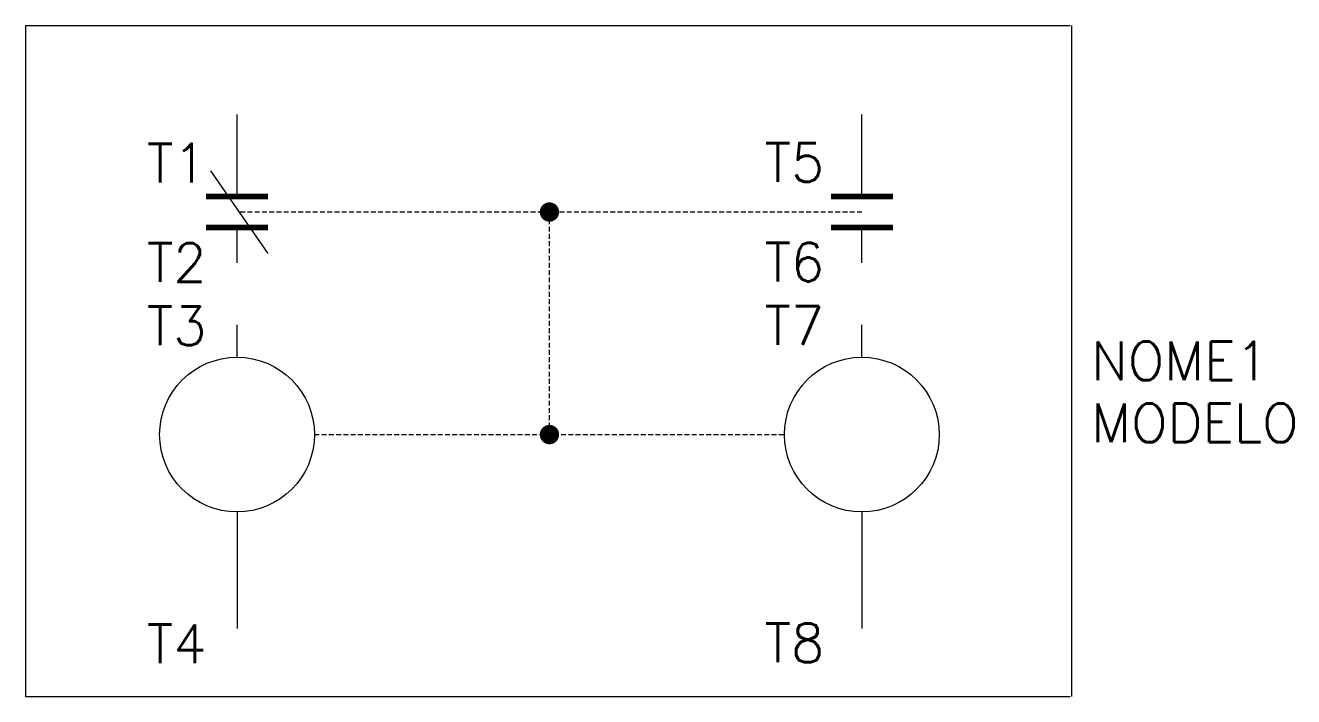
# Model space of a CAD drawing. Extents: x 416.1 to 481.7, y 195.2 to 229.9.
import ezdxf
from ezdxf.enums import TextEntityAlignment as Align

# ---------------------------------------------------------------- set-up
doc = ezdxf.new("R2010")
doc.units = 0
doc.header["$MEASUREMENT"] = 0
doc.linetypes.add('HIDDEN', pattern=[0.375, 0.25, -0.125])
doc.layers.get('0').update_dxf_attribs({"linetype": 'CONTINUOUS'})
doc.styles.add('ROMANS', font='romans')

msp = doc.modelspace()

# ---------------------------------------------------------------- linework, layer by layer
at = {"color": 7}
for p, q in [((416.123, 229.947), (470.123, 229.947)), ((416.123, 229.947), (416.123, 195.231)), ((470.207, 195.231), (470.207, 229.947)), ((425.684, 222.43), (428.655, 218.155)), ((427.061, 204.783), (427.061, 198.757)), ((459.352, 204.783), (459.352, 198.757)), ((416.123, 195.231), (470.123, 195.231))]:
    msp.add_line(p, q, dxfattribs=at)
at = {"color": 7, "linetype": 'Continuous'}
for p, q in [((427.061, 221.093), (427.061, 225.343)), ((459.352, 221.093), (459.352, 225.343))]:
    msp.add_line(p, q, dxfattribs=at)
at = {"color": 7, "linetype": 'HIDDEN'}
for p, q in [((459.352, 220.293), (427.17, 220.293)), ((443.207, 208.783), (443.207, 220.293)), ((431.061, 208.783), (455.352, 208.783))]:
    msp.add_line(p, q, dxfattribs=at)
at = {"color": 7, "const_width": 0.3}
for points in [[(425.461, 221.093), (428.661, 221.093)], [(457.752, 221.093), (460.952, 221.093)], [(425.461, 219.493), (428.661, 219.493)], [(457.752, 219.493), (460.952, 219.493)]]:
    msp.add_lwpolyline(points, dxfattribs=at)
at = {"color": 7, "const_width": 0.5}
for points in [[(442.957, 220.293, -1), (443.457, 220.293, -1)], [(442.957, 208.783, -1), (443.457, 208.783, -1)]]:
    msp.add_lwpolyline(points, format="xyb", close=True, dxfattribs=at)
at = {"color": 7}
for points in [[(427.06, 217.659), (427.061, 219.493)], [(459.352, 217.659), (459.352, 219.493)], [(427.061, 212.783), (427.061, 214.46)], [(459.352, 212.783), (459.352, 214.46)]]:
    msp.add_lwpolyline(points, dxfattribs=at)
for centre in [(427.061, 208.783), (459.352, 208.783)]:
    msp.add_circle(centre, 4, dxfattribs=at)

# ---------------------------------------------------------------- texts
at = {"style": 'ROMANS'}
for tag, p in [('T1', (422.399, 221.823)), ('T5', (454.32, 221.857)), ('T2', (422.398, 216.677)), ('T6', (454.318, 216.707)), ('T3', (422.397, 213.402)), ('T7', (454.316, 213.432)), ('T4', (422.396, 196.961)), ('T8', (454.322, 197.012))]:
    msp.add_attdef(tag, p, '', height=2, dxfattribs=at)
at = {"lineweight": -3, "style": 'ROMANS'}
for tag, p in [('NOME1', (471.207, 212.589)), ('MODELO', (471.207, 209.388))]:
    msp.add_attdef(tag, text='', height=2, dxfattribs=at).set_placement(p, align=Align.MIDDLE_LEFT)

doc.saveas('drawing.dxf')
